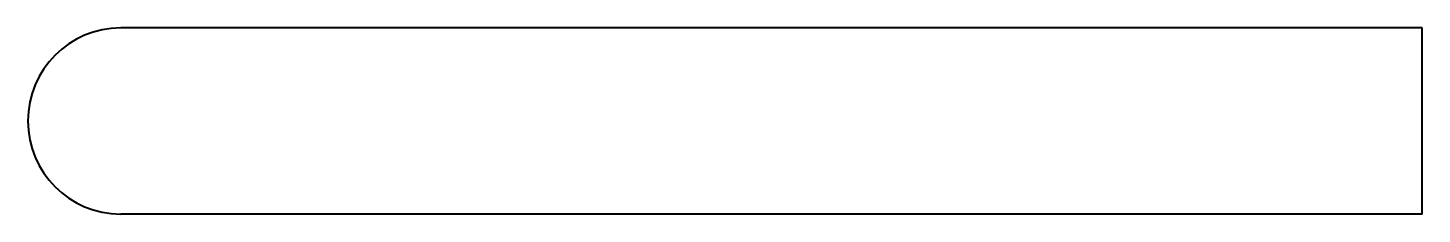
# Model space of a CAD drawing. Header units: inches. Extents: x -75 to 75, y -10 to 10.
import ezdxf

# ---------------------------------------------------------------- set-up
doc = ezdxf.new("R2010")
doc.units = ezdxf.units.IN
doc.header["$MEASUREMENT"] = 0
doc.layers.add('Visible', color=7, linetype='Continuous', lineweight=40)

msp = doc.modelspace()

# ---------------------------------------------------------------- linework, layer by layer
at = {"layer": 'Visible'}
for p, q in [((75, 10), (-65, 10)), ((75, -10), (75, 10)), ((75, -10), (-65, -10))]:
    msp.add_line(p, q, dxfattribs=at)
msp.add_arc((-65, 0), 10, 90, 270, dxfattribs=at)

doc.saveas('drawing.dxf')
